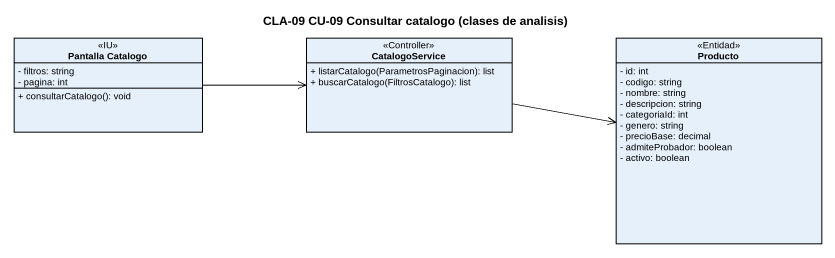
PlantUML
@startuml
title CLA-09 CU-09 Consultar catalogo (clases de analisis)
hide circle
hide empty members
skinparam classAttributeIconSize 0
class "Pantalla Catalogo" as Pantalla_Catalogo <<IU>> {
  - filtros: string
  - pagina: int
  + consultarCatalogo(): void
}
class CatalogoService <<Controller>> {
  + listarCatalogo(ParametrosPaginacion): list
  + buscarCatalogo(FiltrosCatalogo): list
}
class Producto <<Entidad>> {
  - id: int
  - codigo: string
  - nombre: string
  - descripcion: string
  - categoriaId: int
  - genero: string
  - precioBase: decimal
  - admiteProbador: boolean
  - activo: boolean
}
Pantalla_Catalogo -right-> CatalogoService
CatalogoService -right-> Producto
@enduml
